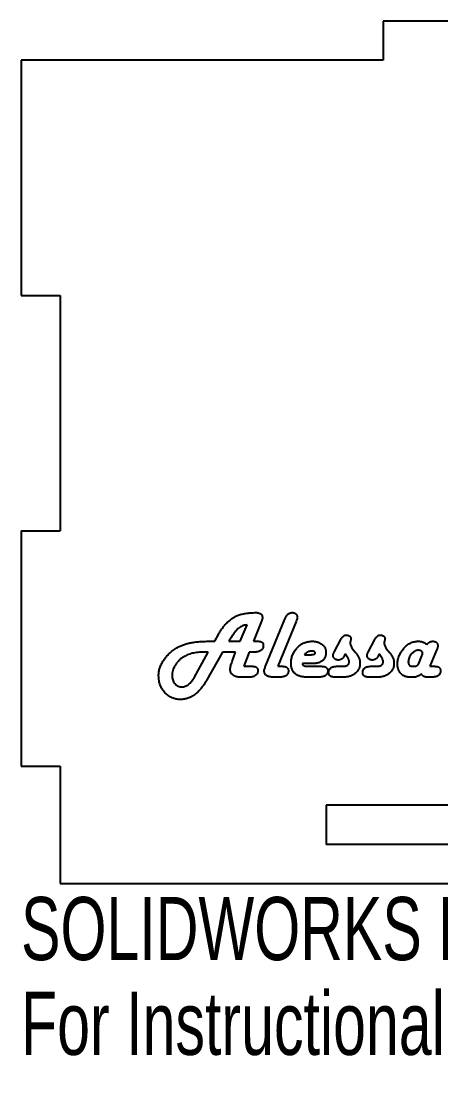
# Model space of a CAD drawing. Header units: millimetres. Extents: x -152 to 152, y -48 to 197.
# Drawn here: x -152.5 to -120.4, y -47.6 to 33 of the extents above; entities that cross this region are included whole.
import ezdxf

# ---------------------------------------------------------------- set-up
doc = ezdxf.new("R2010")
doc.units = ezdxf.units.MM
doc.styles.add('SLDTEXTSTYLE0', font='TXT', dxfattribs={"width": 0.7})

msp = doc.modelspace()

# ---------------------------------------------------------------- linework, layer by layer
at = {"color": 7, "linetype": 'Continuous', "lineweight": 25}
for p, q in [((-124.773, 33), (-124.773, 30)), ((-112.509, 33), (-124.773, 33)), ((-152.5, 30), (-152.5, 12)), ((-124.773, 30), (-152.5, 30)), ((-152.5, 12), (-149.5, 12)), ((-149.5, 12), (-149.5, -6)), ((-152.5, -6), (-152.5, -24)), ((-152.5, -6), (-149.5, -6)), ((-134.065, -12.835), (-134.097, -12.917)), ((-133.781, -16.357), (-132.3, -12.766)), ((-132.3, -12.766), (-132.261, -12.668)), ((-131.407, -12.848), (-131.446, -12.945)), ((-135.72, -14.456), (-135.2, -13.21)), ((-134.097, -12.917), (-134.698, -14.456)), ((-131.446, -12.945), (-132.853, -16.373)), ((-137.942, -14.456), (-137.674, -14.456)), ((-137.674, -14.456), (-137.39, -13.938)), ((-136.443, -14.217), (-136.591, -14.456)), ((-136.591, -14.456), (-135.72, -14.456)), ((-134.698, -14.456), (-134.33, -14.456)), ((-128.508, -15.247), (-128.027, -14.312)), ((-125.905, -15.247), (-125.424, -14.312)), ((-139.234, -17.199), (-138.169, -15.278)), ((-138.169, -15.278), (-138.476, -15.278)), ((-137.075, -15.278), (-138.274, -17.4)), ((-136.074, -15.278), (-137.075, -15.278)), ((-136.347, -16.012), (-136.074, -15.278)), ((-135.049, -15.278), (-135.449, -16.373)), ((-134.495, -15.278), (-135.049, -15.278)), ((-127.126, -15.023), (-126.901, -15.305)), ((-124.523, -15.023), (-124.299, -15.305)), ((-120.696, -15.126), (-121.217, -16.373)), ((-120.657, -15.03), (-120.696, -15.126)), ((-130.795, -15.483), (-130.397, -15.483)), ((-127.687, -15.412), (-127.757, -15.565)), ((-127.494, -15.714), (-127.687, -15.412)), ((-125.084, -15.412), (-125.155, -15.565)), ((-124.891, -15.714), (-125.084, -15.412)), ((-122.056, -16.147), (-121.812, -15.56)), ((-135.449, -16.373), (-134.766, -16.373)), ((-132.853, -16.373), (-132.474, -16.373)), ((-130.246, -16.168), (-130.968, -16.168)), ((-130.559, -16.373), (-129.487, -16.373)), ((-128.355, -16.373), (-127.936, -16.373)), ((-125.752, -16.373), (-125.333, -16.373)), ((-122.528, -16.373), (-122.437, -16.373)), ((-121.217, -16.373), (-120.819, -16.373)), ((-134.933, -17.195), (-135.803, -17.195)), ((-132.626, -17.195), (-133.275, -17.195)), ((-129.642, -17.195), (-130.664, -17.195)), ((-127.752, -17.195), (-128.507, -17.195)), ((-125.149, -17.195), (-125.904, -17.195)), ((-122.384, -17.195), (-122.795, -17.195)), ((-120.975, -17.195), (-121.437, -17.195)), ((-152.5, -24), (-149.5, -24)), ((-149.5, -24), (-149.5, -33)), ((-105.813, -27), (-129.157, -27)), ((-129.157, -27), (-129.157, -30)), ((-105.813, -30), (-129.157, -30)), ((-149.5, -33), (55, -33))]:
    msp.add_line(p, q, dxfattribs=at)
for points, knots in [([(-137.39, -13.938), (-137.341, -13.851), (-137.244, -13.681), (-137.083, -13.444), (-136.915, -13.228), (-136.737, -13.037), (-136.553, -12.866), (-136.358, -12.721), (-136.157, -12.594), (-136.014, -12.528), (-135.943, -12.496)], [0, 0, 0, 0, 0.144279, 0.281622, 0.412366, 0.537896, 0.657992, 0.774409, 0.888001, 1, 1, 1, 1]), ([(-135.943, -12.496), (-135.896, -12.477), (-135.799, -12.439), (-135.646, -12.392), (-135.482, -12.353), (-135.308, -12.319), (-135.122, -12.295), (-134.927, -12.278), (-134.721, -12.265), (-134.58, -12.264), (-134.508, -12.264)], [0, 0, 0, 0, 0.104198, 0.213642, 0.328789, 0.450161, 0.577099, 0.711541, 0.85222, 1, 1, 1, 1]), ([(-134.508, -12.264), (-134.473, -12.265), (-134.405, -12.267), (-134.308, -12.285), (-134.224, -12.318), (-134.152, -12.361), (-134.094, -12.416), (-134.052, -12.483), (-134.028, -12.56), (-134.025, -12.614), (-134.024, -12.643)], [0, 0, 0, 0, 0.154484, 0.29421, 0.421643, 0.54146, 0.654883, 0.764403, 0.877553, 1, 1, 1, 1]), ([(-134.024, -12.643), (-134.026, -12.673), (-134.031, -12.739), (-134.053, -12.801), (-134.065, -12.835)], [0, 0, 0, 0, 0.452278, 1, 1, 1, 1]), ([(-132.261, -12.668), (-132.247, -12.636), (-132.22, -12.574), (-132.166, -12.493), (-132.108, -12.422), (-132.044, -12.363), (-131.972, -12.319), (-131.894, -12.287), (-131.811, -12.267), (-131.752, -12.265), (-131.723, -12.264)], [0, 0, 0, 0, 0.1465071, 0.281126, 0.4069283, 0.5270992, 0.6427689, 0.7569441, 0.876115, 1, 1, 1, 1]), ([(-131.723, -12.264), (-131.698, -12.265), (-131.65, -12.268), (-131.579, -12.286), (-131.516, -12.319), (-131.459, -12.363), (-131.413, -12.415), (-131.377, -12.472), (-131.356, -12.537), (-131.353, -12.582), (-131.352, -12.604)], [0, 0, 0, 0, 0.132756, 0.259683, 0.386552, 0.514989, 0.64122, 0.759889, 0.878697, 1, 1, 1, 1]), ([(-131.352, -12.604), (-131.353, -12.623), (-131.354, -12.661), (-131.366, -12.721), (-131.383, -12.784), (-131.399, -12.826), (-131.407, -12.848)], [0, 0, 0, 0, 0.221733, 0.459707, 0.719942, 1, 1, 1, 1]), ([(-135.2, -13.21), (-135.261, -13.216), (-135.382, -13.227), (-135.552, -13.277), (-135.708, -13.348), (-135.826, -13.429), (-135.914, -13.508), (-135.984, -13.576), (-136.054, -13.657), (-136.128, -13.748), (-136.204, -13.85), (-136.282, -13.963), (-136.364, -14.085), (-136.416, -14.172), (-136.443, -14.217)], [0, 0, 0, 0, 0.110633, 0.215449, 0.315935, 0.416452, 0.469331, 0.527531, 0.591272, 0.661123, 0.736792, 0.818384, 0.906331, 1, 1, 1, 1]), ([(-140.575, -14.96), (-140.493, -14.915), (-140.328, -14.826), (-140.066, -14.719), (-139.791, -14.632), (-139.551, -14.576), (-139.349, -14.541), (-139.183, -14.519), (-139.006, -14.498), (-138.816, -14.482), (-138.615, -14.471), (-138.401, -14.462), (-138.175, -14.457), (-138.021, -14.456), (-137.942, -14.456)], [0, 0, 0, 0, 0.102998, 0.207131, 0.313012, 0.421573, 0.478818, 0.540106, 0.605992, 0.676039, 0.7503, 0.829228, 0.912455, 1, 1, 1, 1]), ([(-134.33, -14.456), (-134.3, -14.457), (-134.245, -14.459), (-134.168, -14.473), (-134.102, -14.5), (-134.047, -14.536), (-134.005, -14.585), (-133.976, -14.644), (-133.957, -14.714), (-133.956, -14.763), (-133.955, -14.79)], [0, 0, 0, 0, 0.152986, 0.287749, 0.408793, 0.521392, 0.629658, 0.740424, 0.863739, 1, 1, 1, 1]), ([(-131.832, -16.119), (-131.83, -16.063), (-131.828, -15.953), (-131.804, -15.792), (-131.767, -15.636), (-131.716, -15.485), (-131.647, -15.342), (-131.566, -15.203), (-131.467, -15.072), (-131.357, -14.946), (-131.237, -14.831), (-131.108, -14.732), (-130.974, -14.646), (-130.835, -14.576), (-130.689, -14.523), (-130.537, -14.484), (-130.381, -14.46), (-130.274, -14.457), (-130.22, -14.456)], [0, 0, 0, 0, 0.065025, 0.128095, 0.190208, 0.251836, 0.313494, 0.375481, 0.439192, 0.504689, 0.570079, 0.633297, 0.69452, 0.755043, 0.81538, 0.875573, 0.937055, 1, 1, 1, 1]), ([(-130.22, -14.456), (-130.181, -14.457), (-130.105, -14.459), (-129.994, -14.469), (-129.889, -14.489), (-129.789, -14.514), (-129.696, -14.548), (-129.608, -14.59), (-129.526, -14.639), (-129.451, -14.696), (-129.382, -14.757), (-129.323, -14.826), (-129.273, -14.898), (-129.232, -14.976), (-129.199, -15.058), (-129.177, -15.146), (-129.163, -15.238), (-129.161, -15.301), (-129.161, -15.333)], [0, 0, 0, 0, 0.075487, 0.147794, 0.216752, 0.282553, 0.346707, 0.409549, 0.47103, 0.531795, 0.59157, 0.649448, 0.706656, 0.762999, 0.819546, 0.877458, 0.937652, 1, 1, 1, 1]), ([(-128.027, -14.312), (-128.012, -14.286), (-127.984, -14.235), (-127.935, -14.166), (-127.884, -14.108), (-127.831, -14.059), (-127.773, -14.022), (-127.713, -13.996), (-127.651, -13.979), (-127.608, -13.977), (-127.586, -13.976)], [0, 0, 0, 0, 0.156861, 0.298757, 0.431175, 0.554463, 0.66987, 0.779853, 0.889652, 1, 1, 1, 1]), ([(-127.586, -13.976), (-127.563, -13.977), (-127.518, -13.979), (-127.454, -13.997), (-127.395, -14.026), (-127.344, -14.066), (-127.298, -14.111), (-127.267, -14.165), (-127.246, -14.223), (-127.244, -14.263), (-127.243, -14.283)], [0, 0, 0, 0, 0.134522, 0.262623, 0.389138, 0.517803, 0.645269, 0.764585, 0.879895, 1, 1, 1, 1]), ([(-127.283, -14.422), (-127.291, -14.447), (-127.306, -14.493), (-127.309, -14.541), (-127.311, -14.563)], [0, 0, 0, 0, 0.54156, 1, 1, 1, 1]), ([(-127.243, -14.283), (-127.243, -14.29), (-127.245, -14.307), (-127.253, -14.337), (-127.266, -14.377), (-127.277, -14.406), (-127.283, -14.422)], [0, 0, 0, 0, 0.140576, 0.352943, 0.639153, 1, 1, 1, 1]), ([(-125.424, -14.312), (-125.41, -14.286), (-125.381, -14.235), (-125.333, -14.166), (-125.281, -14.108), (-125.228, -14.059), (-125.17, -14.022), (-125.11, -13.996), (-125.048, -13.979), (-125.005, -13.977), (-124.983, -13.976)], [0, 0, 0, 0, 0.156861, 0.298757, 0.431175, 0.554463, 0.66987, 0.779853, 0.889652, 1, 1, 1, 1]), ([(-124.983, -13.976), (-124.961, -13.977), (-124.916, -13.979), (-124.851, -13.997), (-124.793, -14.026), (-124.741, -14.066), (-124.695, -14.111), (-124.664, -14.165), (-124.643, -14.223), (-124.641, -14.263), (-124.64, -14.283)], [0, 0, 0, 0, 0.134522, 0.262623, 0.389138, 0.517803, 0.645269, 0.764585, 0.879895, 1, 1, 1, 1]), ([(-124.681, -14.422), (-124.688, -14.447), (-124.703, -14.493), (-124.707, -14.541), (-124.708, -14.563)], [0, 0, 0, 0, 0.54156, 1, 1, 1, 1]), ([(-124.64, -14.283), (-124.64, -14.29), (-124.642, -14.307), (-124.65, -14.337), (-124.663, -14.377), (-124.674, -14.406), (-124.681, -14.422)], [0, 0, 0, 0, 0.140576, 0.352943, 0.639153, 1, 1, 1, 1]), ([(-123.681, -16.197), (-123.68, -16.141), (-123.677, -16.031), (-123.653, -15.868), (-123.616, -15.71), (-123.563, -15.555), (-123.495, -15.406), (-123.414, -15.261), (-123.315, -15.122), (-123.205, -14.987), (-123.085, -14.864), (-122.959, -14.754), (-122.828, -14.663), (-122.695, -14.586), (-122.556, -14.528), (-122.415, -14.486), (-122.268, -14.461), (-122.169, -14.457), (-122.12, -14.456)], [0, 0, 0, 0, 0.0649, 0.12826, 0.191466, 0.25429, 0.317715, 0.382102, 0.448052, 0.516538, 0.584429, 0.648666, 0.710123, 0.769869, 0.827606, 0.88481, 0.942135, 1, 1, 1, 1]), ([(-122.12, -14.456), (-122.083, -14.457), (-122.011, -14.458), (-121.906, -14.469), (-121.81, -14.492), (-121.72, -14.518), (-121.639, -14.557), (-121.566, -14.602), (-121.499, -14.655), (-121.463, -14.698), (-121.444, -14.719)], [0, 0, 0, 0, 0.148469, 0.287729, 0.419248, 0.543323, 0.66139, 0.775405, 0.88792, 1, 1, 1, 1]), ([(-121.444, -14.719), (-121.429, -14.698), (-121.399, -14.657), (-121.349, -14.603), (-121.295, -14.558), (-121.237, -14.519), (-121.175, -14.492), (-121.111, -14.47), (-121.042, -14.458), (-120.995, -14.457), (-120.971, -14.456)], [0, 0, 0, 0, 0.13787, 0.267826, 0.39149, 0.513356, 0.632002, 0.751776, 0.87289, 1, 1, 1, 1]), ([(-120.971, -14.456), (-120.946, -14.457), (-120.896, -14.46), (-120.825, -14.477), (-120.761, -14.51), (-120.705, -14.552), (-120.657, -14.603), (-120.624, -14.662), (-120.602, -14.727), (-120.6, -14.773), (-120.599, -14.796)], [0, 0, 0, 0, 0.135644, 0.265389, 0.388836, 0.515241, 0.639201, 0.757736, 0.875734, 1, 1, 1, 1]), ([(-141.969, -17.111), (-141.968, -17.059), (-141.966, -16.957), (-141.947, -16.803), (-141.918, -16.651), (-141.877, -16.501), (-141.825, -16.351), (-141.76, -16.204), (-141.684, -16.058), (-141.596, -15.914), (-141.499, -15.773), (-141.393, -15.638), (-141.277, -15.51), (-141.154, -15.387), (-141.022, -15.27), (-140.882, -15.16), (-140.732, -15.056), (-140.628, -14.992), (-140.575, -14.96)], [0, 0, 0, 0, 0.057525, 0.115017, 0.172725, 0.23064, 0.289481, 0.349558, 0.410808, 0.473868, 0.537877, 0.601851, 0.666305, 0.730953, 0.796566, 0.863096, 0.930766, 1, 1, 1, 1]), ([(-138.476, -15.278), (-138.559, -15.279), (-138.721, -15.281), (-138.958, -15.3), (-139.182, -15.33), (-139.392, -15.374), (-139.59, -15.429), (-139.774, -15.498), (-139.945, -15.579), (-140.05, -15.644), (-140.102, -15.676)], [0, 0, 0, 0, 0.146884, 0.286568, 0.419541, 0.545733, 0.66623, 0.781294, 0.892353, 1, 1, 1, 1]), ([(-133.955, -14.79), (-133.957, -14.822), (-133.96, -14.887), (-133.992, -14.979), (-134.042, -15.064), (-134.111, -15.138), (-134.193, -15.2), (-134.286, -15.245), (-134.388, -15.273), (-134.459, -15.276), (-134.495, -15.278)], [0, 0, 0, 0, 0.12094, 0.238044, 0.357806, 0.483247, 0.610742, 0.737321, 0.864685, 1, 1, 1, 1]), ([(-130.245, -15.209), (-130.273, -15.21), (-130.328, -15.211), (-130.409, -15.225), (-130.485, -15.246), (-130.557, -15.277), (-130.624, -15.314), (-130.686, -15.363), (-130.744, -15.418), (-130.778, -15.461), (-130.795, -15.483)], [0, 0, 0, 0, 0.132384, 0.259501, 0.382952, 0.502939, 0.624376, 0.744888, 0.870352, 1, 1, 1, 1]), ([(-129.982, -15.355), (-129.984, -15.343), (-129.987, -15.321), (-130.001, -15.289), (-130.025, -15.265), (-130.055, -15.244), (-130.092, -15.228), (-130.136, -15.216), (-130.188, -15.21), (-130.225, -15.209), (-130.245, -15.209)], [0, 0, 0, 0, 0.104818, 0.204206, 0.304476, 0.410767, 0.530408, 0.667075, 0.822812, 1, 1, 1, 1]), ([(-128.613, -15.569), (-128.611, -15.547), (-128.608, -15.499), (-128.585, -15.423), (-128.554, -15.337), (-128.524, -15.278), (-128.508, -15.247)], [0, 0, 0, 0, 0.1921, 0.422447, 0.69022, 1, 1, 1, 1]), ([(-127.311, -14.563), (-127.309, -14.601), (-127.304, -14.678), (-127.266, -14.794), (-127.209, -14.912), (-127.154, -14.985), (-127.126, -15.023)], [0, 0, 0, 0, 0.22587, 0.460548, 0.718366, 1, 1, 1, 1]), ([(-126.901, -15.305), (-126.874, -15.341), (-126.821, -15.41), (-126.751, -15.517), (-126.691, -15.623), (-126.643, -15.728), (-126.604, -15.833), (-126.578, -15.936), (-126.561, -16.039), (-126.559, -16.107), (-126.558, -16.141)], [0, 0, 0, 0, 0.1462108, 0.283856, 0.4160497, 0.5413826, 0.6612338, 0.7776547, 0.8894349, 1, 1, 1, 1]), ([(-126.01, -15.569), (-126.008, -15.547), (-126.005, -15.499), (-125.982, -15.423), (-125.951, -15.337), (-125.921, -15.278), (-125.905, -15.247)], [0, 0, 0, 0, 0.1921, 0.422447, 0.69022, 1, 1, 1, 1]), ([(-124.708, -14.563), (-124.706, -14.601), (-124.701, -14.678), (-124.664, -14.794), (-124.606, -14.912), (-124.552, -14.985), (-124.523, -15.023)], [0, 0, 0, 0, 0.22587, 0.460548, 0.718366, 1, 1, 1, 1]), ([(-124.299, -15.305), (-124.271, -15.341), (-124.219, -15.41), (-124.149, -15.517), (-124.088, -15.623), (-124.04, -15.728), (-124.002, -15.833), (-123.975, -15.936), (-123.958, -16.039), (-123.956, -16.107), (-123.955, -16.141)], [0, 0, 0, 0, 0.1462108, 0.283856, 0.4160497, 0.5413826, 0.6612338, 0.7776547, 0.8894349, 1, 1, 1, 1]), ([(-122.091, -15.141), (-122.113, -15.141), (-122.158, -15.143), (-122.224, -15.158), (-122.29, -15.18), (-122.355, -15.212), (-122.42, -15.253), (-122.485, -15.302), (-122.548, -15.362), (-122.63, -15.449), (-122.719, -15.567), (-122.799, -15.717), (-122.85, -15.869), (-122.856, -15.973), (-122.859, -16.025)], [0, 0, 0, 0, 0.052309, 0.105644, 0.159961, 0.216069, 0.276577, 0.340232, 0.408142, 0.480813, 0.623943, 0.755386, 0.878942, 1, 1, 1, 1]), ([(-121.763, -15.367), (-121.765, -15.353), (-121.768, -15.323), (-121.785, -15.279), (-121.819, -15.242), (-121.86, -15.207), (-121.909, -15.177), (-121.966, -15.156), (-122.027, -15.143), (-122.069, -15.141), (-122.091, -15.141)], [0, 0, 0, 0, 0.101323, 0.204401, 0.315545, 0.440469, 0.574244, 0.710477, 0.85052, 1, 1, 1, 1]), ([(-120.599, -14.796), (-120.599, -14.813), (-120.601, -14.85), (-120.612, -14.906), (-120.631, -14.968), (-120.648, -15.009), (-120.657, -15.03)], [0, 0, 0, 0, 0.211809, 0.449345, 0.711305, 1, 1, 1, 1]), ([(-140.102, -15.676), (-140.164, -15.719), (-140.287, -15.805), (-140.449, -15.959), (-140.594, -16.127), (-140.717, -16.31), (-140.817, -16.5), (-140.888, -16.694), (-140.933, -16.89), (-140.939, -17.021), (-140.941, -17.086)], [0, 0, 0, 0, 0.132751, 0.263247, 0.392263, 0.522414, 0.648963, 0.769239, 0.88553, 1, 1, 1, 1]), ([(-136.489, -16.596), (-136.487, -16.558), (-136.483, -16.474), (-136.453, -16.338), (-136.408, -16.181), (-136.368, -16.071), (-136.347, -16.012)], [0, 0, 0, 0, 0.190085, 0.417651, 0.688489, 1, 1, 1, 1]), ([(-130.397, -15.483), (-130.363, -15.483), (-130.302, -15.482), (-130.216, -15.475), (-130.143, -15.467), (-130.084, -15.453), (-130.038, -15.435), (-130.004, -15.414), (-129.984, -15.386), (-129.983, -15.365), (-129.982, -15.355)], [0, 0, 0, 0, 0.213137, 0.396953, 0.554117, 0.681381, 0.785198, 0.869103, 0.935193, 1, 1, 1, 1]), ([(-129.569, -16.037), (-129.589, -16.048), (-129.63, -16.071), (-129.698, -16.095), (-129.772, -16.118), (-129.854, -16.136), (-129.942, -16.151), (-130.037, -16.16), (-130.139, -16.167), (-130.209, -16.168), (-130.246, -16.168)], [0, 0, 0, 0, 0.096971, 0.200636, 0.311541, 0.431292, 0.559206, 0.696757, 0.843127, 1, 1, 1, 1]), ([(-129.161, -15.333), (-129.162, -15.371), (-129.164, -15.446), (-129.183, -15.555), (-129.216, -15.655), (-129.26, -15.748), (-129.318, -15.833), (-129.39, -15.91), (-129.473, -15.98), (-129.537, -16.018), (-129.569, -16.037)], [0, 0, 0, 0, 0.1336474, 0.2615873, 0.3834509, 0.5011401, 0.6204761, 0.7422823, 0.8671462, 1, 1, 1, 1]), ([(-128.22, -15.894), (-128.245, -15.893), (-128.294, -15.89), (-128.365, -15.872), (-128.432, -15.84), (-128.493, -15.798), (-128.545, -15.747), (-128.584, -15.692), (-128.608, -15.632), (-128.611, -15.59), (-128.613, -15.569)], [0, 0, 0, 0, 0.132162, 0.262212, 0.392822, 0.527264, 0.658152, 0.776182, 0.888522, 1, 1, 1, 1]), ([(-127.757, -15.565), (-127.771, -15.591), (-127.797, -15.642), (-127.845, -15.708), (-127.896, -15.766), (-127.953, -15.813), (-128.013, -15.85), (-128.078, -15.876), (-128.148, -15.891), (-128.195, -15.893), (-128.22, -15.894)], [0, 0, 0, 0, 0.146765, 0.282234, 0.409648, 0.529882, 0.646619, 0.761768, 0.878505, 1, 1, 1, 1]), ([(-127.936, -16.373), (-127.893, -16.373), (-127.811, -16.371), (-127.697, -16.354), (-127.6, -16.327), (-127.52, -16.289), (-127.456, -16.239), (-127.411, -16.176), (-127.384, -16.101), (-127.381, -16.047), (-127.38, -16.019)], [0, 0, 0, 0, 0.17532, 0.329243, 0.462374, 0.579244, 0.684413, 0.78523, 0.887417, 1, 1, 1, 1]), ([(-127.38, -16.019), (-127.381, -15.997), (-127.385, -15.948), (-127.408, -15.874), (-127.444, -15.794), (-127.477, -15.742), (-127.494, -15.714)], [0, 0, 0, 0, 0.205686, 0.4388, 0.701717, 1, 1, 1, 1]), ([(-125.617, -15.894), (-125.642, -15.893), (-125.691, -15.89), (-125.762, -15.872), (-125.829, -15.84), (-125.891, -15.798), (-125.943, -15.747), (-125.982, -15.692), (-126.005, -15.632), (-126.008, -15.59), (-126.01, -15.569)], [0, 0, 0, 0, 0.132162, 0.262212, 0.392822, 0.527264, 0.658152, 0.776182, 0.888522, 1, 1, 1, 1]), ([(-125.155, -15.565), (-125.168, -15.591), (-125.195, -15.642), (-125.243, -15.708), (-125.294, -15.766), (-125.35, -15.813), (-125.41, -15.85), (-125.476, -15.876), (-125.545, -15.891), (-125.593, -15.893), (-125.617, -15.894)], [0, 0, 0, 0, 0.146765, 0.282234, 0.409648, 0.529882, 0.646619, 0.761768, 0.878505, 1, 1, 1, 1]), ([(-125.333, -16.373), (-125.29, -16.373), (-125.208, -16.371), (-125.094, -16.354), (-124.997, -16.327), (-124.917, -16.289), (-124.853, -16.239), (-124.808, -16.176), (-124.781, -16.101), (-124.778, -16.047), (-124.777, -16.019)], [0, 0, 0, 0, 0.1753198, 0.3292431, 0.4623744, 0.5792435, 0.6844134, 0.7852296, 0.8874168, 1, 1, 1, 1]), ([(-124.777, -16.019), (-124.779, -15.997), (-124.782, -15.948), (-124.806, -15.874), (-124.841, -15.794), (-124.874, -15.742), (-124.891, -15.714)], [0, 0, 0, 0, 0.205686, 0.4388, 0.701717, 1, 1, 1, 1]), ([(-122.859, -16.025), (-122.858, -16.052), (-122.856, -16.103), (-122.842, -16.176), (-122.816, -16.237), (-122.778, -16.288), (-122.73, -16.327), (-122.672, -16.355), (-122.603, -16.371), (-122.554, -16.373), (-122.528, -16.373)], [0, 0, 0, 0, 0.147962, 0.280931, 0.39929, 0.508857, 0.619299, 0.733982, 0.859791, 1, 1, 1, 1]), ([(-121.812, -15.56), (-121.798, -15.525), (-121.772, -15.463), (-121.766, -15.397), (-121.763, -15.367)], [0, 0, 0, 0, 0.56228, 1, 1, 1, 1]), ([(-135.803, -17.195), (-135.852, -17.193), (-135.945, -17.19), (-136.078, -17.158), (-136.196, -17.105), (-136.3, -17.032), (-136.384, -16.942), (-136.445, -16.838), (-136.483, -16.721), (-136.487, -16.638), (-136.489, -16.596)], [0, 0, 0, 0, 0.141955, 0.273455, 0.398776, 0.522142, 0.642348, 0.75799, 0.875723, 1, 1, 1, 1]), ([(-134.366, -16.703), (-134.368, -16.737), (-134.372, -16.802), (-134.405, -16.896), (-134.458, -16.981), (-134.53, -17.056), (-134.617, -17.118), (-134.714, -17.163), (-134.821, -17.191), (-134.895, -17.194), (-134.933, -17.195)], [0, 0, 0, 0, 0.119976, 0.235173, 0.352647, 0.478747, 0.606532, 0.733924, 0.863651, 1, 1, 1, 1]), ([(-134.766, -16.373), (-134.735, -16.374), (-134.676, -16.376), (-134.593, -16.391), (-134.523, -16.416), (-134.465, -16.453), (-134.42, -16.501), (-134.387, -16.559), (-134.37, -16.628), (-134.367, -16.677), (-134.366, -16.703)], [0, 0, 0, 0, 0.159137, 0.298661, 0.422069, 0.535756, 0.641787, 0.751743, 0.869556, 1, 1, 1, 1]), ([(-133.887, -16.73), (-133.885, -16.708), (-133.881, -16.657), (-133.859, -16.573), (-133.825, -16.471), (-133.796, -16.398), (-133.781, -16.357)], [0, 0, 0, 0, 0.168678, 0.392279, 0.667279, 1, 1, 1, 1]), ([(-133.275, -17.195), (-133.32, -17.194), (-133.405, -17.192), (-133.526, -17.166), (-133.633, -17.129), (-133.723, -17.073), (-133.796, -17.004), (-133.85, -16.923), (-133.88, -16.829), (-133.884, -16.764), (-133.887, -16.73)], [0, 0, 0, 0, 0.155208, 0.2957402, 0.425171, 0.5476465, 0.6625133, 0.7718621, 0.8828086, 1, 1, 1, 1]), ([(-132.037, -16.71), (-132.039, -16.746), (-132.042, -16.815), (-132.072, -16.914), (-132.122, -16.999), (-132.191, -17.071), (-132.279, -17.126), (-132.381, -17.168), (-132.499, -17.191), (-132.582, -17.194), (-132.626, -17.195)], [0, 0, 0, 0, 0.125731, 0.241053, 0.353336, 0.46647, 0.58478, 0.710499, 0.847164, 1, 1, 1, 1]), ([(-132.474, -16.373), (-132.44, -16.374), (-132.375, -16.376), (-132.285, -16.392), (-132.209, -16.417), (-132.145, -16.454), (-132.096, -16.503), (-132.061, -16.563), (-132.04, -16.633), (-132.038, -16.683), (-132.037, -16.71)], [0, 0, 0, 0, 0.163682, 0.307296, 0.433296, 0.546305, 0.654665, 0.761543, 0.873586, 1, 1, 1, 1]), ([(-130.664, -17.195), (-130.711, -17.195), (-130.8, -17.193), (-130.931, -17.18), (-131.053, -17.159), (-131.166, -17.129), (-131.271, -17.091), (-131.368, -17.044), (-131.456, -16.987), (-131.536, -16.923), (-131.605, -16.85), (-131.667, -16.769), (-131.717, -16.679), (-131.759, -16.583), (-131.792, -16.478), (-131.815, -16.365), (-131.83, -16.245), (-131.831, -16.162), (-131.832, -16.119)], [0, 0, 0, 0, 0.076694, 0.148395, 0.216645, 0.280725, 0.342289, 0.401363, 0.458122, 0.514299, 0.56977, 0.625318, 0.681564, 0.739403, 0.799452, 0.862712, 0.929199, 1, 1, 1, 1]), ([(-130.968, -16.168), (-130.967, -16.184), (-130.965, -16.216), (-130.944, -16.26), (-130.91, -16.296), (-130.864, -16.325), (-130.805, -16.347), (-130.735, -16.362), (-130.651, -16.372), (-130.591, -16.373), (-130.559, -16.373)], [0, 0, 0, 0, 0.095546, 0.185946, 0.279809, 0.384892, 0.504874, 0.647321, 0.810479, 1, 1, 1, 1]), ([(-129.024, -16.71), (-129.025, -16.746), (-129.028, -16.816), (-129.061, -16.913), (-129.112, -17), (-129.185, -17.071), (-129.277, -17.126), (-129.384, -17.168), (-129.508, -17.19), (-129.596, -17.194), (-129.642, -17.195)], [0, 0, 0, 0, 0.122117, 0.234846, 0.344517, 0.45778, 0.576756, 0.70334, 0.844346, 1, 1, 1, 1]), ([(-129.487, -16.373), (-129.451, -16.374), (-129.383, -16.376), (-129.288, -16.392), (-129.206, -16.417), (-129.139, -16.453), (-129.087, -16.503), (-129.049, -16.562), (-129.027, -16.633), (-129.025, -16.683), (-129.024, -16.71)], [0, 0, 0, 0, 0.166244, 0.313, 0.442456, 0.557263, 0.664235, 0.76914, 0.877803, 1, 1, 1, 1]), ([(-128.955, -16.864), (-128.953, -16.827), (-128.95, -16.757), (-128.92, -16.657), (-128.868, -16.572), (-128.797, -16.5), (-128.707, -16.444), (-128.603, -16.401), (-128.483, -16.378), (-128.399, -16.375), (-128.355, -16.373)], [0, 0, 0, 0, 0.1251722, 0.2403921, 0.3517137, 0.4649518, 0.5843061, 0.7109736, 0.8481037, 1, 1, 1, 1]), ([(-128.507, -17.195), (-128.542, -17.194), (-128.607, -17.192), (-128.7, -17.178), (-128.778, -17.152), (-128.843, -17.115), (-128.894, -17.068), (-128.931, -17.009), (-128.951, -16.939), (-128.954, -16.89), (-128.955, -16.864)], [0, 0, 0, 0, 0.165442, 0.310681, 0.439182, 0.55399, 0.660153, 0.765416, 0.876358, 1, 1, 1, 1]), ([(-126.558, -16.141), (-126.559, -16.178), (-126.561, -16.251), (-126.577, -16.357), (-126.604, -16.458), (-126.642, -16.555), (-126.69, -16.648), (-126.75, -16.735), (-126.82, -16.818), (-126.899, -16.895), (-126.987, -16.966), (-127.081, -17.026), (-127.18, -17.08), (-127.285, -17.121), (-127.394, -17.155), (-127.509, -17.177), (-127.629, -17.194), (-127.71, -17.195), (-127.752, -17.195)], [0, 0, 0, 0, 0.0620776, 0.1223545, 0.1809083, 0.2390397, 0.2974696, 0.356409, 0.4170694, 0.4800741, 0.5434401, 0.6065569, 0.6693051, 0.7322408, 0.7964166, 0.8621766, 0.9295264, 1, 1, 1, 1]), ([(-126.352, -16.864), (-126.351, -16.827), (-126.348, -16.757), (-126.317, -16.657), (-126.265, -16.572), (-126.194, -16.5), (-126.105, -16.444), (-126.001, -16.401), (-125.881, -16.378), (-125.796, -16.375), (-125.752, -16.373)], [0, 0, 0, 0, 0.1251722, 0.2403921, 0.3517137, 0.4649518, 0.5843061, 0.7109736, 0.8481037, 1, 1, 1, 1]), ([(-125.904, -17.195), (-125.939, -17.194), (-126.005, -17.192), (-126.097, -17.178), (-126.175, -17.152), (-126.24, -17.115), (-126.291, -17.068), (-126.328, -17.009), (-126.348, -16.939), (-126.351, -16.89), (-126.352, -16.864)], [0, 0, 0, 0, 0.165442, 0.310681, 0.439182, 0.55399, 0.660153, 0.765416, 0.876358, 1, 1, 1, 1]), ([(-123.955, -16.141), (-123.956, -16.178), (-123.958, -16.251), (-123.974, -16.357), (-124.001, -16.458), (-124.039, -16.555), (-124.087, -16.648), (-124.147, -16.735), (-124.217, -16.818), (-124.297, -16.895), (-124.384, -16.966), (-124.479, -17.026), (-124.577, -17.08), (-124.682, -17.121), (-124.791, -17.155), (-124.906, -17.177), (-125.026, -17.194), (-125.108, -17.195), (-125.149, -17.195)], [0, 0, 0, 0, 0.062078, 0.122354, 0.180908, 0.23904, 0.29747, 0.356409, 0.417069, 0.480074, 0.54344, 0.606557, 0.669305, 0.732241, 0.796417, 0.862177, 0.929526, 1, 1, 1, 1]), ([(-122.795, -17.195), (-122.827, -17.195), (-122.891, -17.193), (-122.984, -17.18), (-123.072, -17.159), (-123.155, -17.127), (-123.233, -17.089), (-123.307, -17.041), (-123.375, -16.984), (-123.439, -16.92), (-123.495, -16.848), (-123.546, -16.771), (-123.587, -16.688), (-123.622, -16.6), (-123.648, -16.507), (-123.668, -16.408), (-123.678, -16.304), (-123.68, -16.233), (-123.681, -16.197)], [0, 0, 0, 0, 0.06493, 0.126827, 0.186993, 0.245644, 0.303664, 0.361399, 0.420633, 0.480616, 0.541512, 0.602803, 0.66433, 0.727075, 0.7916, 0.857725, 0.927236, 1, 1, 1, 1]), ([(-122.437, -16.373), (-122.415, -16.373), (-122.37, -16.372), (-122.307, -16.361), (-122.25, -16.343), (-122.198, -16.318), (-122.153, -16.286), (-122.114, -16.247), (-122.081, -16.2), (-122.065, -16.165), (-122.056, -16.147)], [0, 0, 0, 0, 0.144708, 0.279865, 0.405577, 0.523759, 0.640334, 0.755322, 0.873741, 1, 1, 1, 1]), ([(-120.393, -16.705), (-120.395, -16.742), (-120.398, -16.812), (-120.428, -16.911), (-120.479, -16.997), (-120.547, -17.07), (-120.633, -17.126), (-120.734, -17.168), (-120.85, -17.19), (-120.932, -17.194), (-120.975, -17.195)], [0, 0, 0, 0, 0.127508, 0.244515, 0.357277, 0.471798, 0.59026, 0.714211, 0.850239, 1, 1, 1, 1]), ([(-120.819, -16.373), (-120.786, -16.375), (-120.724, -16.376), (-120.635, -16.39), (-120.561, -16.418), (-120.498, -16.452), (-120.451, -16.501), (-120.417, -16.56), (-120.396, -16.629), (-120.394, -16.679), (-120.393, -16.705)], [0, 0, 0, 0, 0.161777, 0.304562, 0.432041, 0.544948, 0.651814, 0.758468, 0.872769, 1, 1, 1, 1]), ([(-140.286, -18.908), (-140.345, -18.906), (-140.46, -18.903), (-140.629, -18.879), (-140.79, -18.838), (-140.945, -18.781), (-141.092, -18.708), (-141.231, -18.618), (-141.364, -18.513), (-141.487, -18.392), (-141.6, -18.261), (-141.699, -18.119), (-141.782, -17.969), (-141.851, -17.813), (-141.903, -17.648), (-141.942, -17.476), (-141.965, -17.296), (-141.967, -17.173), (-141.969, -17.111)], [0, 0, 0, 0, 0.06397, 0.125349, 0.186013, 0.245429, 0.305017, 0.36478, 0.426356, 0.489448, 0.553004, 0.61569, 0.677598, 0.739705, 0.802296, 0.86619, 0.931766, 1, 1, 1, 1]), ([(-140.941, -17.086), (-140.939, -17.144), (-140.933, -17.256), (-140.892, -17.418), (-140.822, -17.566), (-140.743, -17.677), (-140.668, -17.755), (-140.609, -17.807), (-140.547, -17.851), (-140.481, -17.886), (-140.413, -17.915), (-140.342, -17.934), (-140.268, -17.946), (-140.218, -17.948), (-140.192, -17.949)], [0, 0, 0, 0, 0.135425, 0.265148, 0.39195, 0.521402, 0.585839, 0.647423, 0.707344, 0.765853, 0.82335, 0.881063, 0.940008, 1, 1, 1, 1]), ([(-138.274, -17.4), (-138.309, -17.461), (-138.378, -17.581), (-138.489, -17.751), (-138.601, -17.911), (-138.716, -18.058), (-138.832, -18.195), (-138.952, -18.319), (-139.075, -18.43), (-139.198, -18.532), (-139.327, -18.619), (-139.456, -18.697), (-139.589, -18.761), (-139.723, -18.816), (-139.861, -18.856), (-140, -18.886), (-140.143, -18.903), (-140.238, -18.906), (-140.286, -18.908)], [0, 0, 0, 0, 0.080258, 0.157013, 0.230864, 0.301293, 0.3691, 0.434429, 0.496948, 0.557439, 0.615991, 0.673036, 0.728483, 0.783405, 0.837501, 0.891379, 0.94525, 1, 1, 1, 1]), ([(-140.192, -17.949), (-140.147, -17.947), (-140.058, -17.942), (-139.926, -17.905), (-139.8, -17.844), (-139.676, -17.762), (-139.559, -17.655), (-139.445, -17.524), (-139.335, -17.371), (-139.269, -17.258), (-139.234, -17.199)], [0, 0, 0, 0, 0.105174, 0.210295, 0.318654, 0.433491, 0.557529, 0.691728, 0.839439, 1, 1, 1, 1]), ([(-121.86, -16.936), (-121.903, -16.976), (-121.985, -17.05), (-122.119, -17.131), (-122.251, -17.186), (-122.341, -17.192), (-122.384, -17.195)], [0, 0, 0, 0, 0.293089, 0.552243, 0.783735, 1, 1, 1, 1]), ([(-121.437, -17.195), (-121.462, -17.195), (-121.51, -17.193), (-121.579, -17.181), (-121.641, -17.161), (-121.698, -17.132), (-121.748, -17.095), (-121.793, -17.05), (-121.831, -16.997), (-121.85, -16.957), (-121.86, -16.936)], [0, 0, 0, 0, 0.14195, 0.271427, 0.394992, 0.515415, 0.631222, 0.748612, 0.870523, 1, 1, 1, 1])]:
    msp.add_open_spline(points, degree=3, knots=knots, dxfattribs=at)

# ---------------------------------------------------------------- texts
at = {"color": 7, "linetype": 'Continuous', "char_height": 4.83362, "attachment_point": 1, "style": 'SLDTEXTSTYLE0'}
for s, insert in [('SOLIDWORKS Educational Product.', (-152.5, -34.02)), ('For Instructional Use Only.', (-152.5, -41.27))]:
    msp.add_mtext(s, dxfattribs=dict(at, insert=insert))

doc.saveas('drawing.dxf')
